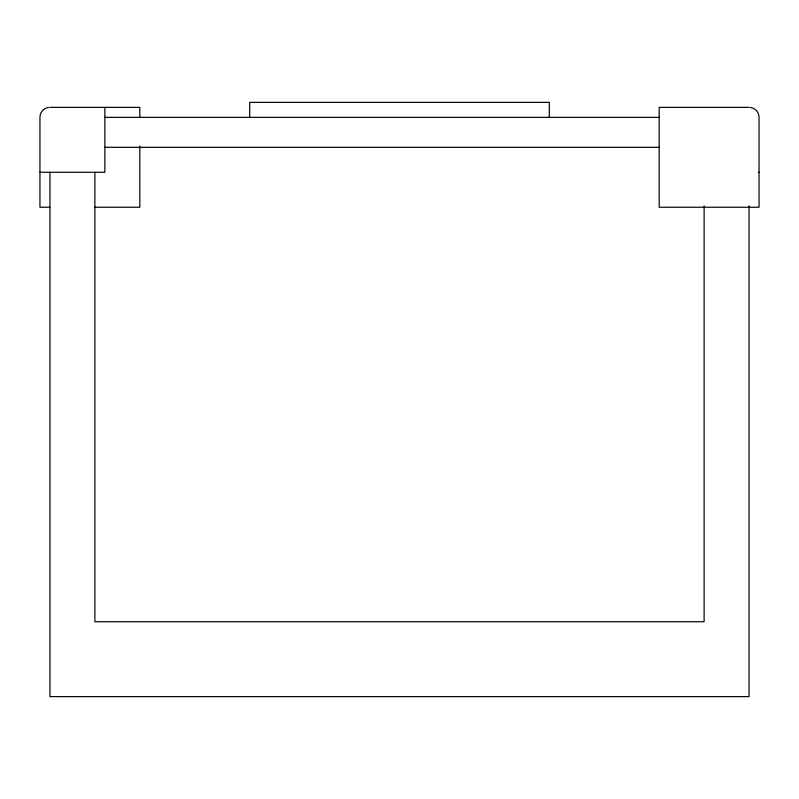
<?xml version="1.0" encoding="UTF-8"?>
<svg xmlns="http://www.w3.org/2000/svg" width="799" height="799" viewBox="0 0 799 799"><rect width="100%" height="100%" fill="white"/><g stroke="black" fill="none" stroke-linecap="round" stroke-linejoin="round"><path stroke-width="1.2" d="M49.938 107.366L139.825 107.366L139.825 117.353M749.062 107.366L659.175 107.366L659.175 207.241L759.05 207.241L759.05 117.353A9.988 9.988 0 0 0 750.291 107.446M104.869 117.353L659.175 117.353M104.869 147.316L659.175 147.316M39.95 172.284L104.869 172.284L104.869 107.366M758.351 172.284L759.05 172.284M49.938 207.241L39.95 207.241L39.95 117.353A9.988 9.988 0 0 1 48.709 107.446M94.881 207.241L139.825 207.241L139.825 146.067M749.062 205.992L749.062 696.628L49.938 696.628L49.938 172.284M704.119 205.992L704.119 621.722L94.881 621.722L94.881 172.284M549.312 117.353L549.312 102.372L249.688 102.372L249.688 117.353"/></g></svg>
